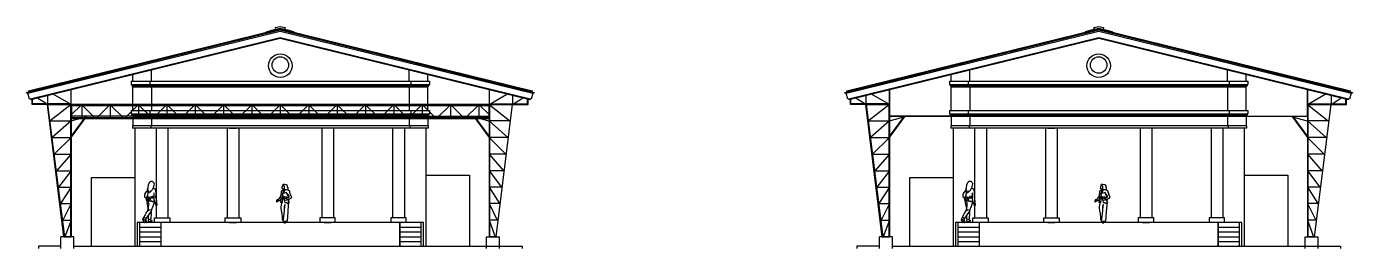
# Model space of a CAD drawing. Header units: inches. Extents: x -1369 to 1198, y -366 to 1398.
# Drawn here: x 564.8 to 620.9, y -196.1 to -186.7 of the extents above; entities that cross this region are included whole.
import ezdxf

# ---------------------------------------------------------------- set-up
doc = ezdxf.new("R2010")
doc.units = ezdxf.units.IN
doc.header["$MEASUREMENT"] = 0
doc.layers.add('FIGURE', color=8, linetype='Continuous')
doc.styles.add('ATTR', font='romans.shx', dxfattribs={"width": 0.8, "height": 1.735066})

# ---------------------------------------------------------------- blocks, each defined once
blk = doc.blocks.new('W1')
at = {"color": 0, "linetype": 'Continuous'}
for p, q in [((29.958, -144.631), (29.95, -144.688)), ((30.007, -144.603), (29.958, -144.631)), ((30.023, -144.566), (30.015, -144.599)), ((30.015, -144.599), (30.076, -144.583)), ((30.031, -144.51), (30.023, -144.566)), ((30.047, -144.465), (30.031, -144.51)), ((30.063, -144.38), (30.047, -144.425)), ((30.047, -144.425), (30.047, -144.465)), ((30.104, -144.364), (30.063, -144.38)), ((30.076, -144.583), (30.112, -144.583)), ((30.173, -144.348), (30.104, -144.364)), ((30.112, -144.583), (30.169, -144.595)), ((30.116, -144.591), (30.165, -144.615)), ((30.165, -144.615), (30.185, -144.647)), ((30.169, -144.595), (30.185, -144.575)), ((30.221, -144.352), (30.173, -144.348)), ((30.185, -144.425), (30.177, -144.526)), ((30.177, -144.526), (30.181, -144.558)), ((30.185, -144.575), (30.177, -144.558)), ((30.181, -144.558), (30.233, -144.55)), ((30.225, -144.397), (30.185, -144.425)), ((30.185, -144.647), (30.193, -144.696)), ((30.205, -144.554), (30.201, -144.599)), ((30.201, -144.599), (30.237, -144.607)), ((30.237, -144.389), (30.221, -144.352)), ((30.233, -144.55), (30.262, -144.526)), ((30.241, -144.409), (30.237, -144.389)), ((30.237, -144.607), (30.274, -144.627)), ((30.25, -144.441), (30.241, -144.409)), ((30.266, -144.461), (30.25, -144.441)), ((30.258, -144.473), (30.266, -144.461)), ((30.262, -144.526), (30.258, -144.473)), ((30.274, -144.627), (30.302, -144.651)), ((30.302, -144.651), (30.306, -144.704)), ((29.902, -144.825), (29.877, -144.886)), ((29.877, -144.886), (29.894, -144.955)), ((29.894, -144.955), (29.946, -144.967)), ((29.926, -144.781), (29.902, -144.825)), ((29.934, -144.736), (29.926, -144.781)), ((29.95, -144.688), (29.934, -144.736)), ((29.946, -144.967), (30.007, -144.987)), ((30.022, -144.99), (30.004, -145.095)), ((30.004, -145.095), (30.004, -145.242)), ((30.065, -144.972), (30.083, -144.971)), ((30.083, -144.971), (30.134, -144.945)), ((30.096, -144.89), (30.088, -144.914)), ((30.132, -144.87), (30.096, -144.89)), ((30.173, -144.886), (30.132, -144.87)), ((30.134, -144.945), (30.169, -144.918)), ((30.156, -145.208), (30.172, -145.324)), ((30.161, -145.321), (30.156, -145.208)), ((30.169, -144.918), (30.173, -144.886)), ((30.189, -144.965), (30.224, -144.968)), ((30.193, -144.696), (30.193, -144.734)), ((30.224, -144.968), (30.249, -144.966)), ((30.298, -145.137), (30.327, -145.319)), ((30.306, -144.704), (30.314, -144.761)), ((30.314, -144.761), (30.322, -144.781)), ((30.004, -145.242), (30.027, -145.51)), ((30.027, -145.51), (30.035, -145.728)), ((30.035, -145.728), (30.051, -145.912)), ((30.167, -145.479), (30.161, -145.321)), ((30.198, -145.723), (30.167, -145.479)), ((30.172, -145.324), (30.182, -145.434)), ((30.182, -145.434), (30.177, -145.516)), ((30.219, -145.917), (30.198, -145.723)), ((30.269, -145.741), (30.264, -145.849)), ((30.285, -145.6), (30.269, -145.741)), ((30.311, -145.468), (30.285, -145.6)), ((30.327, -145.363), (30.311, -145.468)), ((30.327, -145.319), (30.327, -145.363)), ((30.051, -145.912), (30.14, -145.933)), ((30.13, -145.983), (30.125, -145.941)), ((30.177, -145.983), (30.13, -145.983)), ((30.14, -145.933), (30.219, -145.917)), ((30.211, -145.964), (30.177, -145.983)), ((30.203, -145.928), (30.211, -145.964)), ((30.243, -145.87), (30.219, -145.87)), ((30.264, -145.849), (30.243, -145.87))]:
    blk.add_line(p, q, dxfattribs=at)
for points in [[(30.219, -144.603), (30.241, -144.709), (30.249, -144.747), (30.249, -144.966), (30.268, -145.137), (30.298, -145.137), (30.32, -145.124), (30.32, -145.091), (30.312, -145.06), (30.302, -145.021), (30.295, -144.964), (30.301, -144.927), (30.307, -144.782), (30.289, -144.717)], [(29.997, -144.9), (30.076, -144.707), (30.271, -144.752), (30.167, -145.021), (29.958, -144.995), (29.967, -144.974)], [(30.088, -144.914), (30.036, -144.914), (29.987, -144.896), (29.959, -144.885)], [(30.193, -144.955), (30.154, -145.122), (30.08, -145.122), (30.042, -145.149), (30.004, -145.149), (29.974, -145.15), (29.962, -145.125), (29.969, -145.101), (29.98, -145.068), (29.989, -144.999)], [(29.973, -144.89), (29.971, -144.874), (29.974, -144.857), (29.988, -144.838), (29.995, -144.814), (30.001, -144.797), (30.034, -144.764)], [(30.062, -144.914), (30.065, -144.984), (30.064, -144.996), (30.007, -144.987)], [(30.322, -144.781), (30.339, -144.85), (30.349, -144.891), (30.375, -144.932), (30.411, -144.972), (30.435, -144.997), (30.409, -145.023), (30.409, -145.054), (30.373, -145.046), (30.361, -145.021), (30.347, -145.021), (30.328, -145.003), (30.315, -144.976), (30.295, -144.964)], [(30.435, -144.997), (30.452, -145.005), (30.488, -145.016), (30.496, -145.052), (30.491, -145.038), (30.484, -145.031), (30.484, -145.031), (30.496, -145.052), (30.504, -145.06), (30.521, -145.079), (30.463, -145.083), (30.438, -145.055), (30.433, -145.045), (30.411, -145.035)]]:
    blk.add_lwpolyline(points)
blk = doc.blocks.new('People 7 Woman Walking Away')
for p, q in [((-3.1, 39.7), (-3.3, 44.1)), ((-3, 45.1), (-0.1, 48.6)), ((1.3, 51), (0.3, 49.2)), ((1.4, 53), (0.5, 51.8)), ((1.7, 53.5), (2.3, 58.6)), ((5.3, 48.5), (3.6, 46.8)), ((9.6, 53.3), (12.3, 52.4)), ((10.2, 46.1), (10.6, 36.6)), ((13.8, 46.2), (13.2, 51.2)), ((13.7, 38.7), (13.9, 45.4)), ((0.8, 39.9), (-0.5, 37.3)), ((1.5, 18.8), (1.6, 21.5)), ((7.9, 32.9), (7.5, 33.3)), ((11.1, 34.1), (11.9, 31.3)), ((12.8, 30.7), (12.9, 28.7)), ((13.4, 31), (15, 32.9)), ((15.1, 33.7), (14.1, 36.2)), ((-6.1, 6.2), (-4.2, 9.2)), ((-4.2, 1.4), (-6.1, 4.8)), ((-5.7, 6.8), (-3.6, 5)), ((-1.1, 0.9), (-3.2, 0.9)), ((-1.3, 0.9), (-2.8, 4)), ((2.1, 5.7), (2, 3.7)), ((3.7, 2.4), (5.1, 2.9)), ((5.3, 3), (7.5, 3.2))]:
    blk.add_line(p, q)
for centre, radius, start, end in [((8.7, 57.8), 6.4, 117.0545, 172.7336), ((6.8, 61.4), 2.29, 78.3367, 117.0545), ((6.2, 58.3), 5.46, 22.5187, 78.3367), ((-1.9, 44.2), 1.4, 140.3568, 182.67), ((-7.1, 45.5), 8.89, 311.3848, 328.2016), ((-2.9, 50.9), 3.64, 320.3568, 331.6536), ((0.9, 51.5), 0.58, 138.9908, 318.54), ((-0.3, 41.4), 0.947, 328.2016, 4.1395), ((4.8, 41.7), 4.22, 157.5563, 184.1395), ((5.8, 41.3), 5.2, 181.2101, 195.6962), ((-0.6, 44), 1.69, 337.5563, 357.1086), ((1.9, 49.9), 0.867, 111.5383, 274.994), ((40, 41.9), 39, 169.4458, 177.1086), ((1.5, 50.9), 0.221, 291.5383, 138.54), ((0.7, 53.6), 1, 318.9908, 352.7336), ((2, 48.4), 0.624, 311.2695, 94.994), ((3, 47.3), 0.848, 131.2695, 316.8126), ((6.2, 47.7), 1.18, 113.3359, 136.8126), ((3.6, 53.6), 5.22, 293.3359, 347.1391), ((-1.2, 34), 9.84, 27.9066, 45.0119), ((19.5, 35.6), 12, 150.9696, 165.6194), ((9.8, 52.2), 1.11, 108.5349, 167.1391), ((9.1, 54.1), 0.91, 288.535, 25.0961), ((11.2, 55.1), 1.33, 141.8182, 205.096), ((5.6, 59.4), 5.77, 321.8182, 3.2709), ((9.4, 59.7), 1.98, 3.2709, 22.5187), ((11.8, 51.1), 1.39, 7.2211, 70.3539), ((9.1, 45.6), 4.81, 358.5915, 7.2211), ((-2, 39.7), 1.16, 182.67, 311.3848), ((5.9, 34), 7.28, 152.5623, 165.8775), ((-0.5, 35.6), 0.669, 165.8775, 238.6287), ((1.8, 39.3), 4.98, 238.6287, 261.777), ((250.1, 71.5), 253.3, 188.3211, 191.1937), ((13.8, 28.1), 14.9, 132.807, 154.587), ((8.2, 59.1), 20.6, 249.0476, 276.638), ((0.9, 33.5), 0.884, 26.8901, 81.7771), ((35.8, 19.9), 34.2, 163.7284, 177.397), ((-6.4, 21.8), 7.94, 357.397, 357.8062), ((2.2, 34.1), 0.503, 206.8901, 315.6851), ((-1576.3, -498.2), 1665.4, 18.5115, 18.628), ((3.3, 33), 1.12, 50.7706, 135.6851), ((14.6, 30.7), 12.4, 138.9795, 165.0138), ((1.2, 30), 1.77, 343.7284, 18.5115), ((19.6, 44.5), 17, 194.476, 198.446), ((5.6, 35.7), 2.43, 230.7706, 293.3394), ((12.9, 34.5), 8.42, 149.756, 186.339), ((6.9, 32.7), 0.838, 44.4537, 113.3394), ((-3607.3, 1270.8), 3824.9, 340.8954, 341.1088), ((8.4, 33.4), 0.742, 224.4537, 311.4645), ((12, 29.4), 4.61, 100.3584, 131.4645), ((21.7, 37.2), 11.1, 182.9982, 196.324), ((12.7, 31.5), 0.886, 196.324, 320.4703), ((14.6, 28.8), 1.74, 183.9145, 281.3575), ((20.2, 38.6), 6.54, 178.5915, 201.1734), ((15.4, 31.4), 1.39, 171.0632, 243.0596), ((13.8, 28.5), 1.96, 333.8101, 63.0596), ((14.4, 33.4), 0.784, 320.4703, 21.1735), ((14.8, 28), 0.898, 281.3575, 333.8101), ((-4.9, 5.5), 1.39, 148.1282, 209.4266), ((1.1, -16.3), 21.2, 101.466, 108.3509), ((109, -46), 126.3, 150.5509, 153.9804), ((-14.2, -4.6), 17, 40.8008, 55.4469), ((-3.3, 2), 1.09, 209.4266, 271.4258), ((-5.7, 2.6), 3.2, 26.8603, 48.5676), ((2.2, 5), 4.07, 155.2937, 226.0119), ((-1178.8, 844.8), 1445.4, 324.553, 325.0337), ((-1.1, 1.6), 0.69, 271.4258, 46.0119), ((5.7, 12.3), 7.76, 92.7741, 150.5509), ((43.7, 7.1), 41.9, 174.5497, 181.9177), ((2, 14.8), 9.13, 268.4632, 296.6891), ((3.2, 3.6), 1.26, 176.4305, 288.7684), ((10.3, 10.4), 6.88, 218.2149, 247.1341), ((5.4, 1.9), 1.04, 96.6724, 108.7685), ((-2.5, 22.2), 10, 325.0337, 340.8954), ((32.9, 8.6), 26.9, 168.8631, 184.0751), ((-5.7, 16.2), 12.5, 348.8631, 8.8068), ((7.5, 3.7), 0.446, 276.6724, 67.1341)]:
    blk.add_arc(centre, radius, start, end)
at = {"style": 'ATTR', "width": 0.8, "flags": 9}
blk.add_attdef('ESTCODE', (0, 0), '', height=0.0159, dxfattribs=at)
blk = doc.blocks.new('DBF')
for points in [[(0.536, -0.719), (-0.135, 0.181)], [(-0.119, 0.16), (0.547, -0.019)], [(-0.114, 0.153), (-0.114, 0.181)]]:
    blk.add_lwpolyline(points)
at = {"color": 8}
blk.add_lwpolyline([(0.536, -0.677), (-0.104, 0.181)], dxfattribs=at)
blk = doc.blocks.new('STC')
for points in [[(1, 0), (-0.65, 0), (-0.65, 0.211)], [(0, 0.372), (0, 0), (-0.421, 0.268)], [(0.7, -5.6), (0, 0), (1, 0), (1, -5.6)], [(1, 0), (0.246, 0.432)], [(1, 0), (0.114, -0.7), (1, -0.7), (0.203, -1.4), (1, -1.4), (0.292, -2.1), (1, -2.1), (0.383, -2.813), (1, -2.813), (0.471, -3.5), (1, -3.5), (0.56, -4.2), (1, -4.2), (0.649, -4.9), (1, -4.9), (0.738, -5.6)]]:
    blk.add_lwpolyline(points)
at = {"color": 8}
for points in [[(0.997, 0.025), (-0.625, 0.025), (-0.625, 0.218)], [(0.975, 0), (0.975, -5.6)]]:
    blk.add_lwpolyline(points, dxfattribs=at)
blk = doc.blocks.new('SGC')
for points in [[(8.85, 0.5), (-8.85, 0.5), (-8.85, -0.1), (8.85, -0.1)], [(-8.8125, 0.0875), (-8.4375, 0.4625)], [(-8.4, 0.4625), (-8.4, -0.0625)], [(-8.3625, 0.4625), (-7.8375, -0.0625)], [(-7.7625, -0.0625), (-7.2375, 0.4625)], [(-7.2, 0.4625), (-7.2, -0.0625)], [(-7.1625, 0.4625), (-6.6375, -0.0625)], [(-6.5625, -0.0625), (-6.0375, 0.4625)], [(-6, 0.4625), (-6, -0.0625)], [(-5.9625, 0.4625), (-5.4375, -0.0625)], [(-5.3625, -0.0625), (-4.8375, 0.4625)], [(-4.8, 0.4625), (-4.8, -0.0625)], [(-4.7625, 0.4625), (-4.2375, -0.0625)], [(-4.1625, -0.0625), (-3.6375, 0.4625)], [(-3.6, 0.4625), (-3.6, -0.0625)], [(-3.5625, 0.4625), (-3.0375, -0.0625)], [(-2.9625, -0.0625), (-2.4375, 0.4625)], [(-2.4, 0.4625), (-2.4, -0.0625)], [(-2.3625, 0.4625), (-1.8375, -0.0625)], [(-1.7625, -0.0625), (-1.2375, 0.4625)], [(-1.2, 0.4625), (-1.2, -0.0625)], [(-1.1625, 0.4625), (-0.6375, -0.0625)], [(-0.5625, -0.0625), (-0.0375, 0.4625)], [(0, 0.4625), (0, -0.0625)], [(0.0375, 0.4625), (0.5625, -0.0625)], [(1.1625, 0.4625), (0.6375, -0.0625)], [(1.2, 0.4625), (1.2, -0.0625)], [(1.2375, 0.4625), (1.7625, -0.0625)], [(2.3625, 0.4625), (1.8375, -0.0625)], [(2.4, 0.4625), (2.4, -0.0625)], [(2.4375, 0.4625), (2.9625, -0.0625)], [(3.5625, 0.4625), (3.0375, -0.0625)], [(3.6, 0.4625), (3.6, -0.0625)], [(3.6375, 0.4625), (4.1625, -0.0625)], [(4.7625, 0.4625), (4.2375, -0.0625)], [(4.8, 0.4625), (4.8, -0.0625)], [(4.8375, 0.4625), (5.3625, -0.0625)], [(5.9625, 0.4625), (5.4375, -0.0625)], [(6, 0.4625), (6, -0.0625)], [(6.0375, 0.4625), (6.5625, -0.0625)], [(7.1625, 0.4625), (6.6375, -0.0625)], [(7.2, 0.4625), (7.2, -0.0625)], [(7.2375, 0.4625), (7.7625, -0.0625)], [(8.3625, 0.4625), (7.8375, -0.0625)], [(8.4, 0.4625), (8.4, -0.0625)], [(8.4375, 0.4625), (8.8125, 0.0875)], [(8.85, 0.5), (8.85, -0.1)]]:
    blk.add_lwpolyline(points)
at = {"color": 8}
blk.add_lwpolyline([(-8.8125, -0.0625), (-8.8125, 0.4625), (8.8125, 0.4625), (8.8125, -0.0625), (-8.8125, -0.0625)], dxfattribs=at)

msp = doc.modelspace()

# ---------------------------------------------------------------- linework, layer by layer
for p, q in [((569.3135, -190.4389), (569.3135, -190.4889)), ((569.3135, -190.4889), (581.8275, -190.4889)), ((570.0986, -190.4389), (570.0986, -190.4889)), ((581.0424, -190.4389), (581.0424, -190.4889)), ((581.8275, -190.4389), (581.8275, -190.4889)), ((603.9202, -190.4389), (603.9202, -190.4889)), ((603.9202, -190.4889), (616.4342, -190.4889)), ((604.7053, -190.4389), (604.7053, -190.4889)), ((615.6491, -190.4389), (615.6491, -190.4889)), ((616.4342, -190.4389), (616.4342, -190.4889)), ((581.8275, -190.8889), (569.3135, -190.8889)), ((581.8275, -190.9889), (569.3135, -190.9889)), ((616.4342, -190.8889), (603.9202, -190.8889)), ((616.4342, -190.9889), (603.9202, -190.9889)), ((566.8455, -195.5889), (566.2955, -195.5889)), ((566.2955, -196.0889), (566.2955, -195.5889)), ((566.8455, -196.0889), (566.8455, -195.5889)), ((584.2955, -195.5889), (584.8455, -195.5889)), ((584.2955, -196.0889), (584.2955, -195.5889)), ((584.3455, -195.5889), (584.7955, -195.5889)), ((584.8455, -196.0889), (584.8455, -195.5889)), ((601.4522, -195.5889), (600.9022, -195.5889)), ((600.9022, -196.0889), (600.9022, -195.5889)), ((601.4522, -196.0889), (601.4522, -195.5889)), ((618.9022, -195.5889), (619.4522, -195.5889)), ((618.9022, -196.0889), (618.9022, -195.5889)), ((618.9522, -195.5889), (619.4022, -195.5889)), ((619.4522, -196.0889), (619.4522, -195.5889))]:
    msp.add_line(p, q)
at = {"color": 1}
for p, q in [((566.8455, -195.9889), (584.7955, -195.9889)), ((601.4522, -195.9889), (619.4022, -195.9889))]:
    msp.add_line(p, q, dxfattribs=at)
at = {"color": 4}
for points in [[(575.0044, -186.9031), (575.1986, -186.8553), (575.3867, -186.8089), (575.3687, -186.7361), (575.5705, -186.6864), (575.7723, -186.7361), (575.7543, -186.8089), (575.9424, -186.8553), (576.1366, -186.9031), (576.1351, -186.9092), (575.941, -186.8613), (575.7468, -186.8135), (575.5705, -186.7701), (575.5705, -186.7701), (575.3943, -186.8135), (575.3943, -186.8135), (575.2001, -186.8613), (575.0059, -186.9092), (575.0044, -186.9031)], [(609.6111, -186.9031), (609.8053, -186.8553), (609.9934, -186.8089), (609.9754, -186.7361), (610.1772, -186.6864), (610.3789, -186.7361), (610.361, -186.8089), (610.5491, -186.8553), (610.7433, -186.9031), (610.7418, -186.9092), (610.5476, -186.8613), (610.3534, -186.8135), (610.1772, -186.7701), (610.1772, -186.7701), (610.0009, -186.8135), (610.0009, -186.8135), (609.8067, -186.8613), (609.6126, -186.9092), (609.6111, -186.9031)]]:
    msp.add_lwpolyline(points, dxfattribs=at)
for points in [[(586.1789, -189.7605), (586.1304, -189.7486), (586.1202, -189.7898), (575.5705, -187.1906), (565.0212, -189.7896), (565.011, -189.7485), (564.9621, -189.7605), (564.8978, -189.5145), (564.8493, -189.5264), (564.8383, -189.4791), (575.5705, -186.8344)], [(564.9324, -189.4554), (564.9204, -189.4069), (575.5705, -186.7829), (586.2206, -189.4069), (586.2086, -189.4554)], [(564.9324, -189.4554), (575.5705, -186.8344), (586.2086, -189.4554)], [(575.5705, -186.8344), (586.3027, -189.4791), (586.2914, -189.5278), (586.2432, -189.5145), (586.1789, -189.7605)], [(620.7856, -189.7605), (620.737, -189.7486), (620.7269, -189.7898), (610.1772, -187.1906), (599.6279, -189.7896), (599.6177, -189.7485), (599.5688, -189.7605), (599.5045, -189.5145), (599.4559, -189.5264), (599.445, -189.4791), (610.1772, -186.8344)], [(599.5391, -189.4554), (599.5271, -189.4069), (610.1772, -186.7829), (620.8273, -189.4069), (620.8153, -189.4554)], [(599.5391, -189.4554), (610.1772, -186.8344), (620.8153, -189.4554)], [(601.3272, -189.3709), (601.3272, -190.4889), (619.0022, -190.4889), (619.0022, -189.3649), (610.1772, -187.1906), (601.3272, -189.3709)], [(610.1772, -186.8344), (620.9094, -189.4791), (620.8981, -189.5278), (620.8499, -189.5145), (620.7856, -189.7605)], [(570.1236, -188.9969), (570.1236, -188.5325)], [(581.0174, -188.9969), (581.0174, -188.5325)], [(581.0174, -188.9969), (581.0174, -188.785)], [(604.7303, -188.9969), (604.7303, -188.5325)], [(615.6241, -188.9969), (615.6241, -188.5325)], [(615.6241, -188.9969), (615.6241, -188.785)], [(569.3135, -190.4889), (566.7205, -190.4889), (566.7205, -189.3709), (566.7205, -189.3709)], [(569.2635, -188.9969), (581.875, -188.9969)], [(569.2635, -188.9969), (569.2635, -189.1469), (569.2885, -189.1469), (569.2885, -189.1969), (569.3135, -189.1969)], [(569.2885, -189.1469), (581.875, -189.1469)], [(569.3135, -189.1969), (569.3135, -189.2469)], [(569.3135, -189.2469), (581.8025, -189.2489)], [(569.3385, -190.2389), (569.3385, -189.2525)], [(570.0486, -188.9969), (570.0486, -189.1469), (570.0736, -189.1469), (570.0736, -189.1969), (570.0986, -189.1969)], [(570.0986, -189.1969), (570.0986, -189.2469)], [(570.1236, -189.2469), (570.1236, -190.2389)], [(581.0174, -189.2469), (581.0174, -190.2389)], [(581.0924, -188.9969), (581.0924, -189.1469), (581.0674, -189.1469), (581.0674, -189.1969), (581.0424, -189.1969)], [(581.0424, -189.1969), (581.0424, -189.2469)], [(581.8025, -190.2389), (581.8025, -189.2525)], [(581.8775, -188.9969), (581.8775, -189.1469), (581.8525, -189.1469), (581.8525, -189.1969), (581.8275, -189.1969)], [(581.8275, -189.1969), (581.8275, -189.2469)], [(581.8275, -190.4889), (584.4205, -190.4889), (584.4205, -189.371), (584.4205, -189.371)], [(603.9202, -190.4889), (601.3272, -190.4889), (601.3272, -189.3709), (601.3272, -189.3709)], [(603.8702, -188.9969), (616.4817, -188.9969)], [(603.8702, -188.9969), (603.8702, -189.1469), (603.8952, -189.1469), (603.8952, -189.1969), (603.9202, -189.1969)], [(603.8952, -189.1469), (616.4817, -189.1469)], [(603.9202, -189.1969), (603.9202, -189.2469)], [(603.9202, -189.2469), (616.4092, -189.2489)], [(603.9452, -190.2389), (603.9452, -189.2525)], [(604.6553, -188.9969), (604.6553, -189.1469), (604.6803, -189.1469), (604.6803, -189.1969), (604.7053, -189.1969)], [(604.7053, -189.1969), (604.7053, -189.2469)], [(604.7303, -189.2469), (604.7303, -190.2389)], [(615.6241, -189.2469), (615.6241, -190.2389)], [(615.6991, -188.9969), (615.6991, -189.1469), (615.6741, -189.1469), (615.6741, -189.1969), (615.6491, -189.1969)], [(615.6491, -189.1969), (615.6491, -189.2469)], [(616.4092, -190.2389), (616.4092, -189.2525)], [(616.4842, -188.9969), (616.4842, -189.1469), (616.4592, -189.1469), (616.4592, -189.1969), (616.4342, -189.1969)], [(616.4342, -189.1969), (616.4342, -189.2469)], [(616.4342, -190.4889), (619.0272, -190.4889), (619.0272, -189.371), (619.0272, -189.371)], [(569.2635, -190.2389), (581.875, -190.2389)], [(569.2635, -190.2389), (569.2635, -190.3889), (569.2885, -190.3889), (569.2885, -190.4389), (569.3135, -190.4389)], [(569.2885, -190.3889), (581.875, -190.3889)], [(569.3385, -190.4889), (569.3385, -190.8889)], [(570.0486, -190.2389), (570.0486, -190.3889), (570.0736, -190.3889), (570.0736, -190.4389), (570.0986, -190.4389)], [(570.1236, -190.4889), (570.1236, -190.8889)], [(581.0174, -190.4889), (581.0174, -190.8889)], [(581.0924, -190.2389), (581.0924, -190.3889), (581.0674, -190.3889), (581.0674, -190.4389), (581.0424, -190.4389)], [(581.8025, -190.4889), (581.8025, -190.8889)], [(581.8775, -190.2389), (581.8775, -190.3889), (581.8525, -190.3889), (581.8525, -190.4389), (581.8275, -190.4389)], [(603.8702, -190.2389), (616.4817, -190.2389)], [(603.8702, -190.2389), (603.8702, -190.3889), (603.8952, -190.3889), (603.8952, -190.4389), (603.9202, -190.4389)], [(603.8952, -190.3889), (616.4817, -190.3889)], [(603.9452, -190.4889), (603.9452, -190.8889)], [(604.6553, -190.2389), (604.6553, -190.3889), (604.6803, -190.3889), (604.6803, -190.4389), (604.7053, -190.4389)], [(604.7303, -190.4889), (604.7303, -190.8889)], [(615.6241, -190.4889), (615.6241, -190.8889)], [(615.6991, -190.2389), (615.6991, -190.3889), (615.6741, -190.3889), (615.6741, -190.4389), (615.6491, -190.4389)], [(616.4092, -190.4889), (616.4092, -190.8889)], [(616.4842, -190.2389), (616.4842, -190.3889), (616.4592, -190.3889), (616.4592, -190.4389), (616.4342, -190.4389)], [(569.3135, -190.8889), (569.3135, -190.9889)], [(569.3135, -190.9889), (569.3135, -190.9889)], [(569.4205, -190.9889), (569.4205, -195.9889)], [(570.0986, -190.8889), (570.0986, -190.9889)], [(570.0986, -190.9889), (570.0986, -190.9889)], [(573.4205, -190.9889), (573.7205, -190.9889)], [(581.0424, -190.8889), (581.0424, -190.9889)], [(581.0424, -190.9889), (581.0424, -190.9889)], [(581.7205, -190.9889), (581.7205, -195.9889)], [(581.8275, -190.8889), (581.8275, -190.9889)], [(581.8275, -190.9889), (581.8275, -190.9889)], [(603.9202, -190.8889), (603.9202, -190.9889)], [(603.9202, -190.9889), (603.9202, -190.9889)], [(604.0272, -190.9889), (604.0272, -195.9889)], [(604.7053, -190.8889), (604.7053, -190.9889)], [(604.7053, -190.9889), (604.7053, -190.9889)], [(608.0272, -190.9889), (608.3272, -190.9889)], [(615.6491, -190.8889), (615.6491, -190.9889)], [(615.6491, -190.9889), (615.6491, -190.9889)], [(616.3272, -190.9889), (616.3272, -195.9889)], [(616.4342, -190.8889), (616.4342, -190.9889)], [(616.4342, -190.9889), (616.4342, -190.9889)], [(581.6205, -195.9889), (581.6205, -194.9889), (569.5205, -194.9889), (569.5205, -195.9889)], [(570.5205, -194.9889), (570.5205, -195.9889)], [(573.4205, -194.9889), (573.7205, -194.9889)], [(577.4205, -194.9889), (577.7205, -194.9889)], [(577.7205, -194.9889), (577.4205, -194.9889)], [(580.6205, -195.9889), (580.6205, -194.9889)], [(580.6205, -194.9889), (580.6205, -195.9889)], [(616.2272, -195.9889), (616.2272, -194.9889), (604.1272, -194.9889), (604.1272, -195.9889)], [(605.1272, -194.9889), (605.1272, -195.9889)], [(608.0272, -194.9889), (608.3272, -194.9889)], [(612.0272, -194.9889), (612.3272, -194.9889)], [(612.3272, -194.9889), (612.0272, -194.9889)], [(615.2272, -195.9889), (615.2272, -194.9889)], [(615.2272, -194.9889), (615.2272, -195.9889)], [(566.4205, -195.5889), (566.7205, -195.5889)], [(584.7205, -195.5889), (584.4205, -195.5889)], [(601.0272, -195.5889), (601.3272, -195.5889)], [(619.3272, -195.5889), (619.0272, -195.5889)]]:
    msp.add_lwpolyline(points)
at = {"color": 1}
for points in [[(564.8978, -189.5145), (575.5705, -186.8818), (586.2432, -189.5145)], [(565.0068, -189.7495), (575.5705, -187.1469), (586.1304, -189.7486)], [(599.5045, -189.5145), (610.1772, -186.8818), (620.8499, -189.5145)], [(599.6135, -189.7495), (610.1772, -187.1469), (620.737, -189.7486)], [(569.3135, -189.1969), (581.8525, -189.1969)], [(603.9202, -189.1969), (616.4592, -189.1969)], [(569.3135, -190.4389), (581.8275, -190.4389)], [(603.9202, -190.4389), (616.4342, -190.4389)], [(570.3205, -190.9889), (570.3205, -194.7889)], [(573.3205, -190.9889), (573.3205, -194.7889)], [(573.8205, -190.9889), (573.8205, -194.7889)], [(577.3205, -190.9889), (577.3205, -194.7889)], [(577.8205, -190.9889), (577.8205, -194.7889)], [(580.8205, -190.9889), (580.8205, -194.7889)], [(604.9272, -190.9889), (604.9272, -194.7889)], [(607.9272, -190.9889), (607.9272, -194.7889)], [(608.4272, -190.9889), (608.4272, -194.7889)], [(611.9272, -190.9889), (611.9272, -194.7889)], [(612.4272, -190.9889), (612.4272, -194.7889)], [(615.4272, -190.9889), (615.4272, -194.7889)], [(569.6205, -194.9889), (569.6205, -195.9889)], [(570.2455, -194.9889), (570.2455, -194.7889), (570.8955, -194.7889)], [(570.8955, -194.7889), (570.8955, -194.9889)], [(573.2455, -194.9889), (573.2455, -194.7889), (573.8955, -194.7889), (573.8955, -194.9889)], [(577.8955, -194.9889), (577.8955, -194.7889), (577.2455, -194.7889), (577.2455, -194.9889)], [(580.8955, -194.9889), (580.8955, -194.7889), (580.2455, -194.7889)], [(580.2455, -194.7889), (580.2455, -194.9889)], [(581.5205, -195.9889), (581.5205, -194.9889)], [(604.2272, -194.9889), (604.2272, -195.9889)], [(604.8522, -194.9889), (604.8522, -194.7889), (605.5022, -194.7889)], [(605.5022, -194.7889), (605.5022, -194.9889)], [(607.8522, -194.9889), (607.8522, -194.7889), (608.5022, -194.7889), (608.5022, -194.9889)], [(612.5022, -194.9889), (612.5022, -194.7889), (611.8522, -194.7889), (611.8522, -194.9889)], [(615.5022, -194.9889), (615.5022, -194.7889), (614.8522, -194.7889)], [(614.8522, -194.7889), (614.8522, -194.9889)], [(616.1272, -195.9889), (616.1272, -194.9889)], [(569.6205, -195.1889), (570.5205, -195.1889)], [(569.6205, -195.3889), (570.5205, -195.3889)], [(569.6205, -195.5889), (570.5205, -195.5889)], [(580.6205, -195.1889), (581.5205, -195.1889)], [(580.6205, -195.3889), (581.5205, -195.3889)], [(580.6205, -195.5889), (581.5205, -195.5889)], [(604.2272, -195.1889), (605.1272, -195.1889)], [(604.2272, -195.3889), (605.1272, -195.3889)], [(604.2272, -195.5889), (605.1272, -195.5889)], [(615.2272, -195.1889), (616.1272, -195.1889)], [(615.2272, -195.3889), (616.1272, -195.3889)], [(615.2272, -195.5889), (616.1272, -195.5889)], [(566.2955, -195.9889), (565.3455, -195.9889), (565.3455, -196.0889)], [(569.6205, -195.7889), (570.5205, -195.7889)], [(580.6205, -195.7889), (581.5205, -195.7889)], [(584.7955, -195.9889), (585.7955, -195.9889), (585.7955, -196.0889)], [(600.9022, -195.9889), (599.9522, -195.9889), (599.9522, -196.0889)], [(604.2272, -195.7889), (605.1272, -195.7889)], [(615.2272, -195.7889), (616.1272, -195.7889)], [(619.4022, -195.9889), (620.4022, -195.9889), (620.4022, -196.0889)]]:
    msp.add_lwpolyline(points, dxfattribs=at)
at = {"color": 8}
for points in [[(569.3385, -189.0023), (569.3385, -188.726)], [(581.8025, -189.0023), (581.8025, -188.726)], [(603.9452, -189.0023), (603.9452, -188.726)], [(616.4092, -189.0023), (616.4092, -188.726)], [(566.4584, -195.5889), (565.7454, -189.9889)], [(601.0651, -195.5889), (600.352, -189.9889)]]:
    msp.add_lwpolyline(points, dxfattribs=at)
at = {"color": 7}
for points in [[(570.8205, -190.9889), (570.8205, -194.7889)], [(580.3205, -190.9889), (580.3205, -194.7889)], [(605.4272, -190.9889), (605.4272, -194.7889)], [(614.9272, -190.9889), (614.9272, -194.7889)], [(569.4205, -193.0889), (567.5705, -193.0889), (567.5705, -195.9889)], [(581.7205, -192.9889), (583.5705, -192.9889), (583.5705, -195.9889)], [(604.0272, -193.0889), (602.1772, -193.0889), (602.1772, -195.9889)], [(616.3272, -192.9889), (618.1772, -192.9889), (618.1772, -195.9889)]]:
    msp.add_lwpolyline(points, dxfattribs=at)
at = {"color": 1}
for centre in [(575.5705, -188.3468), (610.1772, -188.3468)]:
    msp.add_circle(centre, 0.5, dxfattribs=at)
for centre in [(575.5705, -188.3188), (610.1772, -188.3188)]:
    msp.add_circle(centre, 0.35)

# ---------------------------------------------------------------- block references
for name, p in [('STC', (565.7205, -189.9889)), ('SGC', (575.5705, -190.4889)), ('STC', (600.3272, -189.9889)), ('DBF', (583.8846, -190.67)), ('DBF', (618.4913, -190.67))]:
    msp.add_blockref(name, p)
at = {"xscale": -1}
for name, p in [('STC', (585.3955, -189.9889)), ('STC', (620.0022, -189.9889)), ('DBF', (567.2564, -190.67)), ('DBF', (601.8631, -190.67))]:
    msp.add_blockref(name, p, dxfattribs=at)
at = {"layer": 'FIGURE', "color": 8, "xscale": 0.02775087907974464, "yscale": 0.02775087907974464, "zscale": 0.02775087907974464}
for p in [(569.932, -195.0111), (604.5387, -195.0111)]:
    msp.add_blockref('People 7 Woman Walking Away', p, dxfattribs=at)
at = {"layer": 'FIGURE', "xscale": -1}
for p in [(605.9136, -49.0153), (640.5203, -49.0153)]:
    msp.add_blockref('W1', p, dxfattribs=at)

doc.saveas('drawing.dxf')
